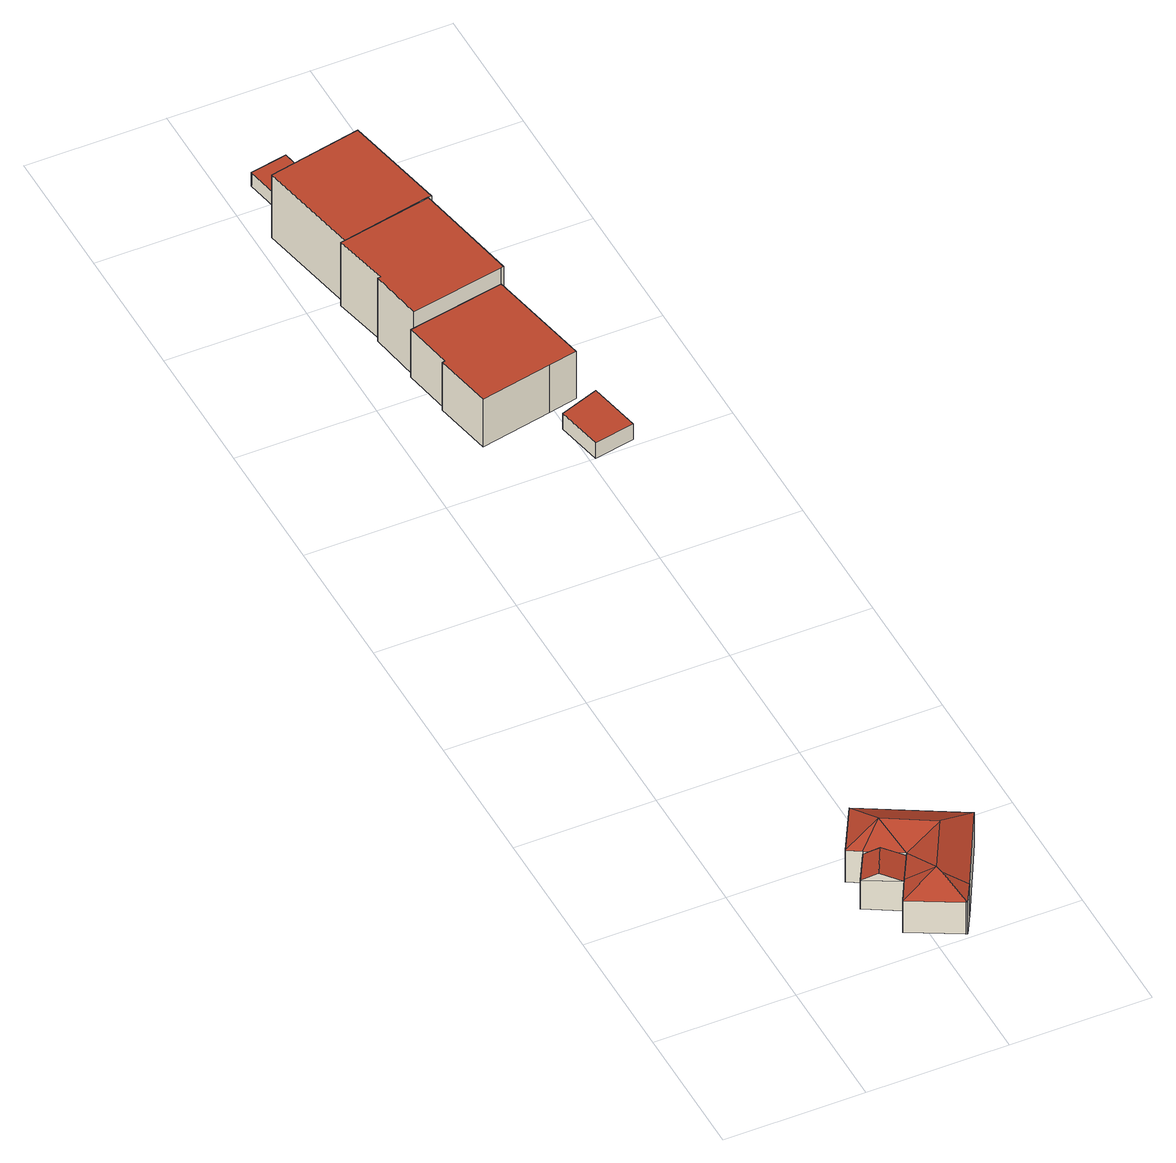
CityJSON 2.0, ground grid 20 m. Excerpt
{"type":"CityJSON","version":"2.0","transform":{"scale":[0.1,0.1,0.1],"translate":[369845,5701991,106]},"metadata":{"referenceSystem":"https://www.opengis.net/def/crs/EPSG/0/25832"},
"CityObjects":{
"building1":{"type":"Building","attributes":{"Gemeindeschluessel":"05911000","Geometrietyp2DReferenz":"3000","function":"31001_1010"},"address":[{"country":"Germany","locality":"Bochum","thoroughfareNumber":"19","thoroughfareName":"Freisenbruch"}],"children":["building1-1","building1-2"]},
"building1-1":{"type":"BuildingPart","attributes":{"roofType":"3100","measuredHeight":6.23,"storeysAboveGround":1},"parents":["building1"],"geometry":[{"type":"Solid","lod":"2","boundaries":[[[[0,1,2,3]],[[3,2,4,5]],[[5,6,3]],[[3,6,7,8,0]],[[9,10,7,6,5]],[[1,11,4,2]],[[1,0,9,11]],[[11,9,5,4]],[[7,10,8]],[[8,10,9,0]]]],"semantics":{"surfaces":[{"type":"WallSurface"},{"type":"RoofSurface"},{"type":"GroundSurface"},{"type":"ClosureSurface"}],"values":[[0,0,0,1,1,2,3,3,0,3]]}}]},
"building1-2":{"type":"BuildingPart","attributes":{"roofType":"5000","measuredHeight":7.63,"storeysAboveGround":1},"parents":["building1"],"geometry":[{"type":"Solid","lod":"2","boundaries":[[[[12,13,14,15]],[[16,5,4,13,12]],[[17,18,1,0,19]],[[20,21,18,17]],[[22,23,21,20]],[[24,25,23,22]],[[26,27,25,24]],[[15,14,27,26]],[[28,29,24,22,30]],[[31,30,22,20,32]],[[20,17,32]],[[33,31,32]],[[19,8,10,33,32]],[[32,17,19]],[[28,30,31]],[[28,31,33]],[[28,33,16]],[[16,12,28]],[[29,28,12,15,34]],[[15,26,34]],[[34,26,24,29]],[[13,4,11,1,18,21,23,25,27,14]],[[5,16,33,9]],[[11,4,5,9]],[[8,19,0]],[[9,33,10]],[[1,11,9,0]],[[9,10,8,0]]]],"semantics":{"surfaces":[{"type":"WallSurface"},{"type":"RoofSurface"},{"type":"GroundSurface"},{"type":"ClosureSurface"}],"values":[[0,0,0,0,0,0,0,0,1,1,1,1,1,1,1,1,1,1,1,1,1,2,0,3,0,0,3,3]]}}]},
"building2":{"type":"Building","attributes":{"Gemeindeschluessel":"05911000","Geometrietyp2DReferenz":"3000","function":"31001_1010","roofType":"1000","measuredHeight":8.02,"storeysAboveGround":2},"address":[{"country":"Germany","locality":"Bochum","thoroughfareNumber":"11","thoroughfareName":"Freisenbruch"}],"geometry":[{"type":"Solid","lod":"2","boundaries":[[[[35,36,37,38]],[[39,40,36,35]],[[41,42,40,39]],[[43,44,42,41]],[[45,46,44,43]],[[47,48,46,45]],[[49,50,48,47]],[[38,37,50,49]],[[47,45,43,41,39,35,38,49]],[[36,40,42,44,46,48,50,37]]]],"semantics":{"surfaces":[{"type":"WallSurface"},{"type":"RoofSurface"},{"type":"GroundSurface"}],"values":[[0,0,0,0,0,0,0,0,1,2]]}}]},
"building3":{"type":"Building","attributes":{"Gemeindeschluessel":"05911000","Geometrietyp2DReferenz":"3000","function":"31001_1010","roofType":"1000","measuredHeight":10.79,"storeysAboveGround":4},"address":[{"country":"Germany","locality":"Bochum","thoroughfareNumber":"9","thoroughfareName":"Freisenbruch"}],"geometry":[{"type":"Solid","lod":"2","boundaries":[[[[51,52,44,53]],[[54,55,52,51]],[[56,57,55,54]],[[58,59,57,56]],[[60,61,59,58]],[[62,63,61,60]],[[64,46,63,62]],[[53,44,46,64]],[[62,60,58,56,54,51,53,64]],[[52,55,57,59,61,63,46,44]]]],"semantics":{"surfaces":[{"type":"WallSurface"},{"type":"RoofSurface"},{"type":"GroundSurface"}],"values":[[0,0,0,0,0,0,0,0,1,2]]}}]},
"building4":{"type":"Building","attributes":{"Gemeindeschluessel":"05911000","Geometrietyp2DReferenz":"3000","function":"31001_2463","roofType":"1000","measuredHeight":2.74,"storeysAboveGround":1},"geometry":[{"type":"Solid","lod":"2","boundaries":[[[[65,66,67,68]],[[69,70,66,65]],[[71,72,70,69]],[[73,74,72,71]],[[68,67,74,73]],[[71,69,65,68,73]],[[66,70,72,74,67]]]],"semantics":{"surfaces":[{"type":"WallSurface"},{"type":"RoofSurface"},{"type":"GroundSurface"}],"values":[[0,0,0,0,0,1,2]]}}]},
"building5":{"type":"Building","attributes":{"Gemeindeschluessel":"05911000","Geometrietyp2DReferenz":"3000","function":"31001_1010","roofType":"1000","measuredHeight":10.78,"storeysAboveGround":3},"address":[{"country":"Germany","locality":"Bochum","thoroughfareNumber":"7","thoroughfareName":"Freisenbruch"}],"geometry":[{"type":"Solid","lod":"2","boundaries":[[[[75,76,77,58]],[[78,79,76,75]],[[80,81,79,78]],[[82,83,81,80]],[[58,77,83,82]],[[80,78,75,58,82]],[[76,79,81,83,77]]]],"semantics":{"surfaces":[{"type":"WallSurface"},{"type":"RoofSurface"},{"type":"GroundSurface"}],"values":[[0,0,0,0,0,1,2]]}}]},
"building6":{"type":"Building","attributes":{"Gemeindeschluessel":"05911000","Geometrietyp2DReferenz":"3000","function":"31001_2463","roofType":"1000","measuredHeight":2.33,"storeysAboveGround":1},"geometry":[{"type":"Solid","lod":"2","boundaries":[[[[84,85,86,87]],[[88,89,85,84]],[[90,91,89,88]],[[87,86,91,90]],[[88,84,87,90]],[[85,89,91,86]]]],"semantics":{"surfaces":[{"type":"WallSurface"},{"type":"RoofSurface"},{"type":"GroundSurface"}],"values":[[0,0,0,0,1,2]]}}]}
},
"vertices":[
[166,149,51],[166,149,2],[142,107,2],[142,107,51],[190,80,2],[190,80,52],[162,96,64],[185,138,64],[174,145,56],[214,122,52],[205,127,56],[214,122,2],
[171,45,56],[171,45,2],[241,8,2],[241,8,56],[190,80,56],[147,160,56],[147,160,2],[166,149,56],[186,229,56],[186,229,2],[323,152,56],[323,152,2],[260,36,56],[260,36,2],[243,7,56],[243,7,2],[227,62,78],[230,53,75],[268,136,78],[268,137,77],[201,175,77],[214,122,56],[242,10,57],
[63,1141,108],[63,1141,27],[79,1057,27],[79,1057,108],[67,1142,108],[67,1142,27],[54,1213,108],[54,1213,27],[59,1214,108],[59,1214,27],[193,1239,108],[193,1239,27],[223,1086,108],[223,1086,27],[182,1078,108],[182,1078,27],
[46,1291,135],[46,1291,27],[59,1214,135],[50,1291,135],[50,1291,27],[33,1370,135],[33,1370,27],[39,1371,135],[39,1371,27],[168,1396,135],[168,1396,27],[197,1240,135],[197,1240,27],[193,1239,135],
[190,1038,63],[190,1038,36],[179,1034,36],[179,1034,63],[235,1054,63],[235,1054,36],[250,978,63],[250,978,36],[192,967,63],[192,967,36],
[10,1520,135],[10,1520,28],[39,1371,28],[143,1547,135],[143,1547,28],[173,1397,135],[173,1397,28],[168,1397,135],[168,1397,28],
[78,1619,59],[78,1619,36],[25,1609,36],[25,1609,59],[89,1559,59],[89,1559,36],[36,1550,59],[36,1550,36]
]}
